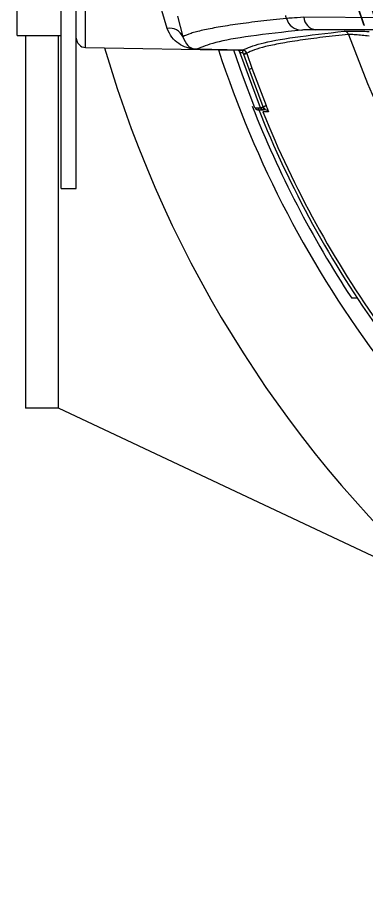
# Model space of a CAD drawing. Extents: x 17.3 to 113.1, y 4.8 to 84.5.
# Drawn here: x 103.085 to 104.198, y 32.193 to 34.952 of the extents above; entities that cross this region are included whole.
import ezdxf

# ---------------------------------------------------------------- set-up
doc = ezdxf.new("R2010")
doc.units = 0
doc.header["$MEASUREMENT"] = 0
doc.layers.add('OBJECT', color=7, linetype='CONTINUOUS')

msp = doc.modelspace()

# ---------------------------------------------------------------- linework, layer by layer
at = {"layer": 'OBJECT'}
for p, q in [((103.2247, 34.4065), (103.2247, 37.2701)), ((103.2727, 34.4065), (103.2727, 37.2701)), ((103.0847, 34.8945), (103.0847, 35.1139)), ((103.3022, 34.856), (103.3022, 34.9762)), ((103.5624, 34.9165), (103.5449, 34.9736)), ((103.5945, 34.9563), (103.6117, 34.8904)), ((104.6491, 34.9485), (103.9972, 34.9521)), ((104.686, 34.9116), (104.0352, 34.9121)), ((103.0847, 34.8945), (103.2247, 34.8945)), ((103.111, 34.8945), (103.111, 33.7065)), ((103.2159, 33.7065), (103.2159, 34.8945)), ((103.3022, 34.856), (103.7897, 34.8475)), ((103.656, 34.8503), (103.802, 34.8478)), ((103.802, 34.8477), (103.656, 34.8503)), ((103.8018, 34.8473), (103.802, 34.8477)), ((103.802, 34.8478), (103.802, 34.8477)), ((103.8596, 34.6632), (103.7939, 34.841)), ((103.8065, 34.8339), (103.8062, 34.8349)), ((103.8232, 34.7863), (103.8065, 34.8339)), ((103.8157, 34.8371), (103.8145, 34.8399)), ((103.8159, 34.8376), (103.8157, 34.8371)), ((103.8157, 34.8371), (103.8322, 34.7897)), ((103.8159, 34.8376), (103.8159, 34.8376)), ((103.8322, 34.7897), (103.8772, 34.6706)), ((103.8684, 34.6669), (103.8232, 34.7863)), ((103.8417, 34.6639), (103.8445, 34.6638)), ((103.8445, 34.6638), (103.8567, 34.6633)), ((103.8506, 34.6576), (103.8685, 34.657)), ((103.8567, 34.6633), (103.8596, 34.6632)), ((103.8848, 34.6505), (103.8668, 34.6511)), ((103.8759, 34.6567), (103.8685, 34.657)), ((103.8772, 34.6706), (103.8775, 34.67)), ((103.2247, 34.4065), (103.2727, 34.4065)), ((104.1679, 34.0565), (104.1499, 34.0565)), ((103.2159, 33.7065), (103.111, 33.7065)), ((104.2353, 33.2256), (103.2159, 33.7065))]:
    msp.add_line(p, q, dxfattribs=at)
at = {"layer": 'OBJECT', "flags": 128}
msp.add_lwpolyline([(103.8417, 34.6639), (103.8021, 34.7681), (103.7744, 34.8477)], dxfattribs=at)
at = {"layer": 'OBJECT'}
for centre, radius, start, end in [((106.9727, 35.9065), 2.9107, 155.7609, 204.2391), ((106.9727, 35.9065), 2.9505, 160.5838, 199.4162), ((106.9727, 35.9065), 2.9515, 160.6731, 199.3269), ((106.9727, 35.9065), 3.1787, 197.364, 197.5454), ((103.9918, 34.9637), 0.0523, 197.2322, 268.7609), ((104.0414, 34.956), 0.0443, 184.9807, 261.9467), ((103.5703, 34.8719), 0.0454, 24.1446, 100.0658), ((104.1261, 34.8928), 0.0149, 19.2775, 88.7705), ((103.3027, 34.886), 0.03, 180, 269), ((106.9727, 35.9065), 3.0068, 199.6027, 266.1975), ((106.9727, 35.9065), 3.76, 196.2407, 260.9363), ((103.6541, 34.8503), 0.00191, 358.8578, 1.1422), ((106.9727, 35.9065), 3.4151, 198.0458, 217.0786), ((103.7845, 34.8378), 0.00997, 18.5673, 76.7216), ((103.789, 34.8401), 0.0147, 350.9731, 29.3084), ((103.8017, 34.8328), 0.015, 18.7103, 88.9774), ((103.8017, 34.8327), 0.015, 18.8085, 88.9923), ((103.7348, 34.9607), 0.1447, 299.5824, 303.4223), ((103.7358, 35.0498), 0.2272, 288.1552, 290.593), ((103.7527, 34.9911), 0.2166, 288.9925, 291.55), ((106.9727, 35.9065), 3.375, 201.519, 213.2401), ((106.9727, 35.9065), 3.36, 201.7309, 215.6734), ((106.9727, 35.9065), 3.35, 202.0083, 215.5044), ((103.7985, 34.8478), 0.1939, 291.1312, 293.9487), ((103.9369, 34.6619), 0.0685, 176.0346, 184.1048), ((103.9193, 34.5453), 0.1315, 108.561, 112.7149), ((103.8755, 34.6467), 0.00999, 22.1046, 88.0008)]:
    msp.add_arc(centre, radius, start, end, dxfattribs=at)
for points, knots in [([(103.9419, 34.9482), (103.9139, 34.9454), (103.8572, 34.9395), (103.7851, 34.9303), (103.7234, 34.9207), (103.674, 34.9109), (103.6355, 34.9009), (103.6197, 34.8939), (103.6117, 34.8904)], [0, 0, 0, 0, 0.1611428, 0.3277987, 0.4999716, 0.6645325, 0.8312073, 1, 1, 1, 1]), ([(103.9972, 34.9521), (103.9832, 34.9513), (103.9555, 34.9496), (103.9464, 34.9487), (103.9419, 34.9482)], [0, 0, 0, 0, 0.5068029, 1, 1, 1, 1]), ([(103.656, 34.8503), (103.6556, 34.8503), (103.6546, 34.8503), (103.6525, 34.8504), (103.6494, 34.8506), (103.6444, 34.8511), (103.6358, 34.8525), (103.6197, 34.8568), (103.5985, 34.8673), (103.5757, 34.8867), (103.5668, 34.9065), (103.5624, 34.9165)], [0, 0, 0, 0, 0.006485, 0.013719, 0.031593, 0.062972, 0.125806, 0.2514, 0.500146, 0.748658, 1, 1, 1, 1]), ([(103.9906, 34.9114), (103.9333, 34.905), (103.8186, 34.8922), (103.7071, 34.8718), (103.673, 34.8575), (103.656, 34.8503)], [0, 0, 0, 0, 0.333112, 0.666662, 1, 1, 1, 1]), ([(103.802, 34.8478), (103.8185, 34.8548), (103.8515, 34.8689), (103.9595, 34.8888), (104.0708, 34.9014), (104.1264, 34.9077)], [0, 0, 0, 0, 0.3333562, 0.6669607, 1, 1, 1, 1]), ([(104.0352, 34.9121), (104.0241, 34.9121), (104.0018, 34.912), (103.9944, 34.9116), (103.9906, 34.9114)], [0, 0, 0, 0, 0.4986893, 1, 1, 1, 1]), ([(104.1264, 34.9077), (104.1286, 34.9078), (104.1331, 34.908), (104.1525, 34.908), (104.1775, 34.9077), (104.1963, 34.9074), (104.2058, 34.9073)], [0, 0, 0, 0, 0.249711, 0.499494, 0.749374, 1, 1, 1, 1]), ([(103.6117, 34.8904), (103.6165, 34.8795), (103.6238, 34.8631), (103.6383, 34.8547), (103.6459, 34.8519), (103.6501, 34.851), (103.6525, 34.8506), (103.6539, 34.8504), (103.6549, 34.8504), (103.6555, 34.8504), (103.6558, 34.8503), (103.6559, 34.8503), (103.656, 34.8503)], [0, 0, 0, 0, 0.496699, 0.7520312, 0.8811108, 0.944765, 0.975296, 0.9892337, 0.9951733, 0.9976836, 0.9988504, 1, 1, 1, 1]), ([(104.1402, 34.8977), (104.1121, 34.8947), (104.0548, 34.8885), (103.9828, 34.8788), (103.9217, 34.8688), (103.8736, 34.8586), (103.8371, 34.8483), (103.823, 34.8412), (103.8159, 34.8376)], [0, 0, 0, 0, 0.160827, 0.327495, 0.500007, 0.664527, 0.83119, 1, 1, 1, 1]), ([(104.2055, 34.8923), (104.1978, 34.893), (104.1825, 34.8945), (104.1617, 34.8963), (104.1456, 34.8975), (104.1419, 34.8977), (104.1402, 34.8977)], [0, 0, 0, 0, 0.2507602, 0.5007351, 0.7604517, 1, 1, 1, 1]), ([(103.7892, 34.8473), (103.7892, 34.8473), (103.789, 34.8473), (103.7894, 34.8469), (103.7902, 34.8461), (103.791, 34.8453), (103.7915, 34.8449)], [0, 0, 0, 0, 0.018675, 0.371133, 0.696722, 1, 1, 1, 1]), ([(103.7897, 34.8475), (103.7898, 34.8475), (103.7911, 34.8474), (103.7953, 34.8474), (103.7996, 34.8473), (103.8018, 34.8473)], [0, 0, 0, 0, 0.0336102, 0.5111901, 1, 1, 1, 1]), ([(103.8145, 34.8399), (103.8137, 34.841), (103.8123, 34.8431), (103.8091, 34.8454), (103.8056, 34.847), (103.8031, 34.8472), (103.8018, 34.8473)], [0, 0, 0, 0, 0.2526722, 0.5023033, 0.7509138, 1, 1, 1, 1]), ([(103.8035, 34.8378), (103.8023, 34.8382), (103.7998, 34.8389), (103.7968, 34.8398), (103.7946, 34.8406), (103.7941, 34.8408), (103.7939, 34.841)], [0, 0, 0, 0, 0.263892, 0.519208, 0.764227, 1, 1, 1, 1]), ([(103.8062, 34.8349), (103.8058, 34.8356), (103.8053, 34.8365), (103.8043, 34.8375), (103.8037, 34.8377), (103.8035, 34.8378)], [0, 0, 0, 0, 0.567945, 0.802836, 1, 1, 1, 1]), ([(103.8417, 34.6639), (103.8419, 34.6634), (103.8424, 34.6624), (103.8434, 34.661), (103.8445, 34.6599), (103.8459, 34.6589), (103.8474, 34.6582), (103.849, 34.6577), (103.8501, 34.6576), (103.8506, 34.6576)], [0, 0, 0, 0, 0.14386, 0.287723, 0.431551, 0.57538, 0.719226, 0.857748, 1, 1, 1, 1]), ([(103.8596, 34.6632), (103.8597, 34.6633), (103.8598, 34.6634), (103.8607, 34.6637), (103.8623, 34.6644), (103.8649, 34.6655), (103.8671, 34.6664), (103.8682, 34.6668), (103.8684, 34.6669)], [0, 0, 0, 0, 0.165751, 0.304542, 0.500524, 0.75897, 0.963227, 1, 1, 1, 1]), ([(103.8685, 34.657), (103.8676, 34.6571), (103.8657, 34.6573), (103.8631, 34.6587), (103.8609, 34.6606), (103.8601, 34.6624), (103.8596, 34.6632)], [0, 0, 0, 0, 0.250007, 0.500033, 0.750052, 1, 1, 1, 1]), ([(103.8685, 34.6666), (103.8685, 34.6667), (103.8684, 34.6668), (103.8684, 34.6669), (103.8684, 34.6669)], [0, 0, 0, 0, 0.505478, 1, 1, 1, 1]), ([(103.8759, 34.6567), (103.8759, 34.6568), (103.8759, 34.6568), (103.8755, 34.6575), (103.8748, 34.6586), (103.8735, 34.6604), (103.8714, 34.663), (103.8696, 34.6653), (103.8685, 34.6666)], [0, 0, 0, 0, 0.115863, 0.235626, 0.362968, 0.500968, 0.715692, 1, 1, 1, 1]), ([(103.8775, 34.67), (103.8784, 34.6675), (103.8804, 34.6626), (103.8825, 34.6572), (103.8837, 34.6539), (103.8844, 34.652), (103.8848, 34.6507), (103.8848, 34.6506), (103.8848, 34.6505)], [0, 0, 0, 0, 0.250461, 0.499095, 0.623969, 0.749217, 0.874879, 1, 1, 1, 1])]:
    msp.add_open_spline(points, degree=3, knots=knots, dxfattribs=at)

doc.saveas('drawing.dxf')
